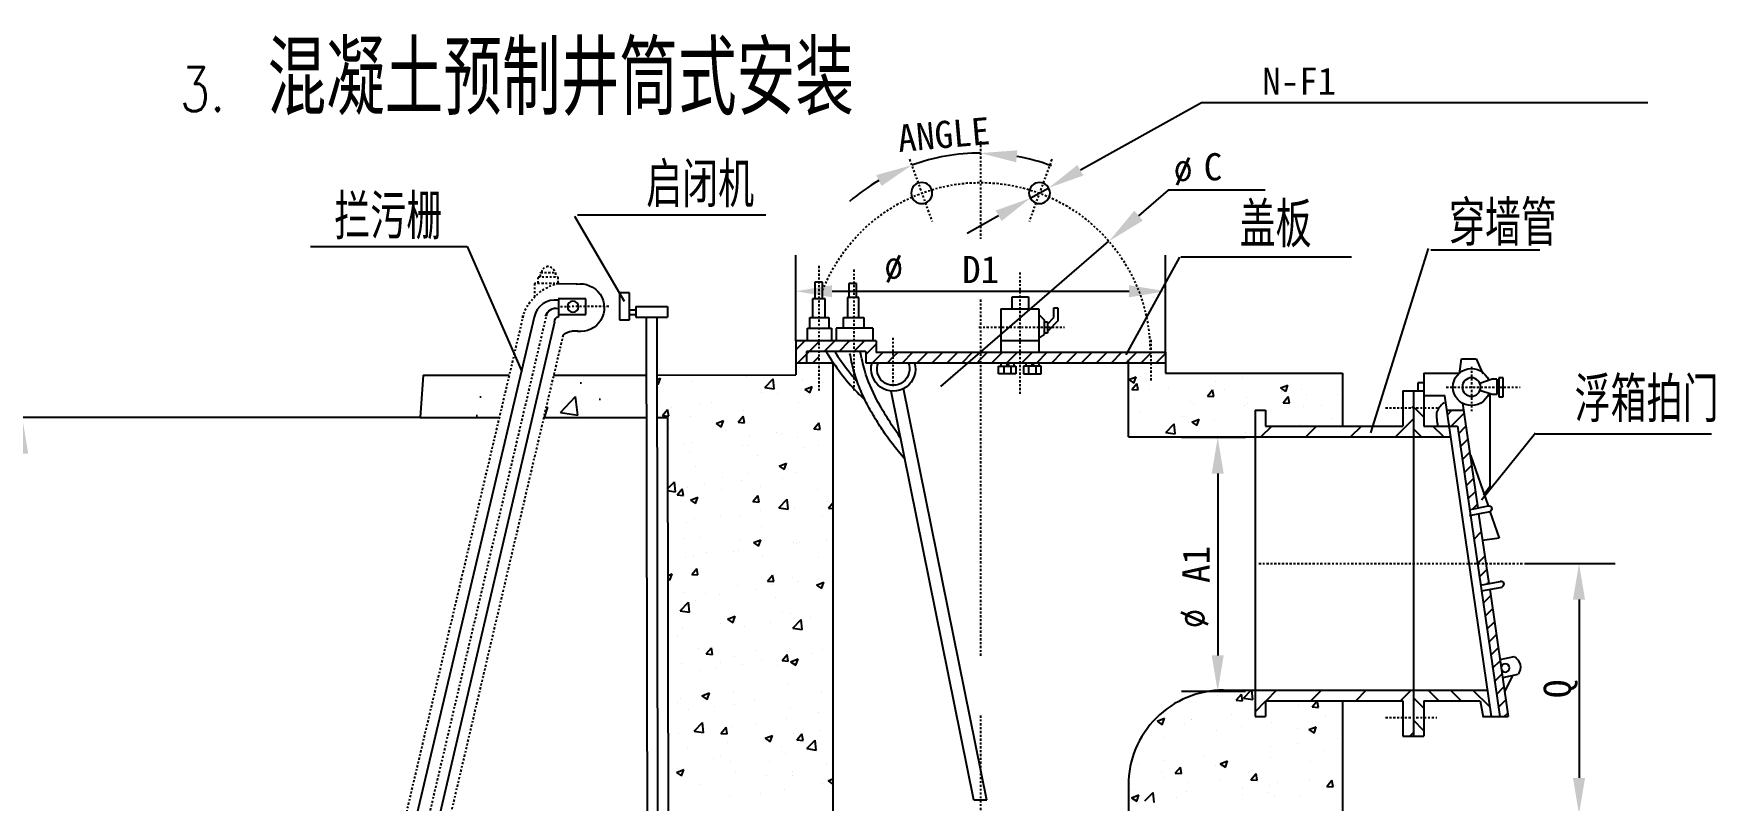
# Model space of a CAD drawing. Extents: x 1620 to 2878, y -792 to 791.
# Drawn here: x 1672.7 to 1765.6, y -56.2 to -13.8 of the extents above; entities that cross this region are included whole.
import ezdxf
from ezdxf.enums import TextEntityAlignment as Align

# ---------------------------------------------------------------- set-up
doc = ezdxf.new("R2010")
doc.units = 0
doc.header["$MEASUREMENT"] = 0
doc.linetypes.add('CENTER', pattern=[2, 1.25, -0.25, 0.25, -0.25])
doc.linetypes.add('CENTERX2', pattern=[4, 2.5, -0.5, 0.5, -0.5])
doc.layers.get('0').update_dxf_attribs({"linetype": 'CONTINUOUS'})
doc.layers.get('DEFPOINTS').update_dxf_attribs({"linetype": 'CONTINUOUS'})
for name, color, linetype in [('1', 7, 'CONTINUOUS'), ('4', 4, 'CENTERX2'), ('6', 3, 'CONTINUOUS'), ('8', 20, 'CONTINUOUS')]:
    doc.layers.add(name, color=color, linetype=linetype)
doc.styles.add('HZTXT', font='txt.shx', dxfattribs={"bigfont": 'hztxt.shx'})
doc.styles.get("Standard").update_dxf_attribs({"font": 'SimSun.ttf', "width": 0.6})
doc.dimstyles.new('HZTXT', dxfattribs={"dimtxt": 2, "dimasz": 2, "dimexe": 2, "dimexo": 0, "dimgap": 0.8, "dimtad": 3, "dimdec": 1, "dimdsep": 46, "dimtxsty": 'HZTXT', "dimcen": 0, "dimclrd": 1, "dimclre": 1, "dimclrt": 3, "dimadec": 0, "dimazin": 0, "dimtp": 0.9, "dimtm": 0.1, "dimtfac": 0.5, "dimtdec": 4, "dimtmove": 0, "dimatfit": 3, "dimfxl": 0, "dimtolj": 1, "dimtzin": 0, "dimarcsym": 0})

# ---------------------------------------------------------------- blocks, each defined once
blk = doc.blocks.new('*X211')
at = {"color": 0}
for p, q in [((-286.25, 213.43), (-285.92, 213.56)), ((-286.12, 212.95), (-285.92, 213.56)), ((-277.81, 213.66), (-277.81, 213.66)), ((-272.72, 214.6), (-272.72, 214.6)), ((-286.25, 213.04), (-286.12, 212.95)), ((-282.97, 213.21), (-282.97, 213.21)), ((-276.32, 212.18), (-276.32, 212.18)), ((-276.02, 212.67), (-275.25, 213.48)), ((-276.02, 212.67), (-275.14, 212.53)), ((-275.14, 212.53), (-275.25, 213.48)), ((-274.81, 212.07), (-274.81, 212.07)), ((-272.47, 213.44), (-272.47, 213.44)), ((-272.31, 212.4), (-272.31, 212.4)), ((-272.25, 212.49), (-271.55, 212.75)), ((-272.25, 212.49), (-271.75, 212.15)), ((-271.75, 212.15), (-271.55, 212.75)), ((-270.49, 213.18), (-270.49, 213.18)), ((-285.73, 210.01), (-285.25, 210.59)), ((-285.13, 209.96), (-285.25, 210.59)), ((-284.91, 210.74), (-284.91, 210.74)), ((-282.16, 211.17), (-282.16, 211.17)), ((-281.12, 211.24), (-281.12, 211.24)), ((-278.04, 210.52), (-278.04, 210.52)), ((-272.84, 211.27), (-272.84, 211.27)), ((-285.73, 210.01), (-285.13, 209.96)), ((-285.09, 208.78), (-285.09, 208.78)), ((-283.09, 209.88), (-283.09, 209.88)), ((-280.65, 209.26), (-279.95, 209.53)), ((-280.65, 209.26), (-280.15, 208.92)), ((-280.15, 208.92), (-279.95, 209.53)), ((-278.56, 209.38), (-278.07, 209.96)), ((-278.56, 209.38), (-277.96, 209.33)), ((-277.96, 209.33), (-278.07, 209.96)), ((-271.38, 208.76), (-270.9, 209.33)), ((-271.38, 208.76), (-270.79, 208.7)), ((-271.15, 208.95), (-271.15, 208.95)), ((-270.79, 208.7), (-270.9, 209.33)), ((-283.76, 207.29), (-283.76, 207.29)), ((-282.98, 207.44), (-282.98, 207.44)), ((-279.75, 208.55), (-279.75, 208.55)), ((-278.16, 207.19), (-278.16, 207.19)), ((-277.64, 207.21), (-277.64, 207.21)), ((-277.44, 208.12), (-277.44, 208.12)), ((-274.94, 208.45), (-274.94, 208.45)), ((-274.41, 208.33), (-274.41, 208.33)), ((-272.96, 207.94), (-272.96, 207.94)), ((-270.91, 207.21), (-270.91, 207.21)), ((-283.21, 206.55), (-283.21, 206.55)), ((-276.74, 206.21), (-276.74, 206.21)), ((-272.31, 206.99), (-272.31, 206.99)), ((-282.57, 205.21), (-282.57, 205.21)), ((-280.07, 204.18), (-280.07, 204.18)), ((-277.57, 204.51), (-277.57, 204.51)), ((-274.68, 205.23), (-273.98, 205.5)), ((-274.68, 205.23), (-274.18, 204.9)), ((-274.34, 204.01), (-274.34, 204.01)), ((-274.18, 204.9), (-273.98, 205.5)), ((-273.78, 205.01), (-273.78, 205.01)), ((-273.09, 204.62), (-273.09, 204.62)), ((-285.25, 203.06), (-284.59, 203.74)), ((-285.25, 202.91), (-284.48, 202.79)), ((-284.48, 202.79), (-284.59, 203.74)), ((-284.34, 202.49), (-283.86, 203.06)), ((-284.34, 202.49), (-283.74, 202.44)), ((-283.74, 202.44), (-283.86, 203.06)), ((-283.33, 203.23), (-283.33, 203.23)), ((-281.74, 203.47), (-281.74, 203.47)), ((-280.17, 203.01), (-280.17, 203.01)), ((-278.28, 203.87), (-278.28, 203.87)), ((-277.17, 201.86), (-276.69, 202.44)), ((-276.57, 201.81), (-276.69, 202.44)), ((-276.4, 203.25), (-276.4, 203.25)), ((-271.07, 203.02), (-271.07, 203.02)), ((-283.08, 202.01), (-282.38, 202.28)), ((-283.08, 202.01), (-282.58, 201.67)), ((-282.58, 201.67), (-282.38, 202.28)), ((-277.17, 201.86), (-276.57, 201.81)), ((-276.41, 201.06), (-276.41, 201.06)), ((-274.7, 201.27), (-273.92, 202.09)), ((-274.7, 201.27), (-273.81, 201.14)), ((-273.81, 201.14), (-273.92, 202.09)), ((-273.21, 201.29), (-273.21, 201.29)), ((-270.1, 201.89), (-270.1, 201.89)), ((-270, 201.23), (-269.58, 201.73)), ((-270, 201.23), (-269.58, 201.2)), ((-283.45, 199.9), (-283.45, 199.9)), ((-282.7, 200.24), (-282.7, 200.24)), ((-280.2, 200.56), (-280.2, 200.56)), ((-278.4, 200.54), (-278.4, 200.54)), ((-276.35, 199.51), (-276.35, 199.51)), ((-270.52, 200.51), (-270.52, 200.51)), ((-283.69, 198.36), (-283.69, 198.36)), ((-282.19, 198.51), (-282.19, 198.51)), ((-278.35, 198.14), (-278.35, 198.14)), ((-277.11, 197.98), (-276.41, 198.25)), ((-277.11, 197.98), (-276.62, 197.65)), ((-276.62, 197.65), (-276.41, 198.25)), ((-273.33, 197.96), (-273.33, 197.96)), ((-273.01, 197.91), (-273.01, 197.91)), ((-272.73, 197.95), (-272.73, 197.95)), ((-270.22, 198.28), (-270.22, 198.28)), ((-283.57, 196.57), (-283.57, 196.57)), ((-282.83, 196.62), (-282.83, 196.62)), ((-281.58, 197.02), (-281.58, 197.02)), ((-279.04, 197.12), (-279.04, 197.12)), ((-278.52, 197.21), (-278.52, 197.21)), ((-276.24, 196.79), (-276.24, 196.79)), ((-270.9, 196.57), (-270.9, 196.57)), ((-285.23, 194.86), (-284.82, 195.03)), ((-285.23, 194.57), (-285.02, 194.42)), ((-285.02, 194.42), (-284.82, 195.03)), ((-282.95, 194.97), (-282.47, 195.54)), ((-282.95, 194.97), (-282.36, 194.92)), ((-282.36, 194.92), (-282.47, 195.54)), ((-275.78, 194.34), (-275.3, 194.91)), ((-275.18, 194.29), (-275.3, 194.91)), ((-273.45, 194.63), (-273.45, 194.63)), ((-270.94, 194.55), (-270.94, 194.55)), ((-283.69, 193.24), (-283.69, 193.24)), ((-281.67, 193.18), (-281.67, 193.18)), ((-280.34, 193.05), (-280.34, 193.05)), ((-278.64, 193.88), (-278.64, 193.88)), ((-276.77, 193.55), (-276.77, 193.55)), ((-275.78, 194.34), (-275.18, 194.29)), ((-275.36, 194.01), (-275.36, 194.01)), ((-275, 192.83), (-275, 192.83)), ((-272.85, 194.34), (-272.85, 194.34)), ((-271.14, 193.96), (-270.44, 194.22)), ((-271.14, 193.96), (-270.65, 193.62)), ((-270.65, 193.62), (-270.44, 194.23)), ((-284.05, 191.53), (-283.27, 192.34)), ((-284.05, 191.53), (-283.16, 191.39)), ((-283.16, 191.39), (-283.27, 192.34)), ((-282.6, 192.54), (-282.6, 192.54)), ((-274.37, 191.35), (-274.37, 191.35)), ((-273.57, 191.3), (-273.57, 191.3)), ((-269.66, 192.6), (-269.66, 192.6)), ((-283.82, 189.91), (-283.82, 189.91)), ((-280.2, 190.35), (-280.2, 190.35)), ((-279.55, 190.73), (-278.85, 191)), ((-279.55, 190.73), (-279.05, 190.4)), ((-279.05, 190.4), (-278.85, 191)), ((-278.77, 190.55), (-278.77, 190.55)), ((-277.99, 190.06), (-277.99, 190.06)), ((-275.48, 190.39), (-275.48, 190.39)), ((-273.37, 189.88), (-272.59, 190.69)), ((-273.37, 189.88), (-272.48, 189.74)), ((-272.48, 189.74), (-272.59, 190.69)), ((-271.7, 190.89), (-271.7, 190.89)), ((-284.3, 189.23), (-284.3, 189.23)), ((-281.57, 187.45), (-281.08, 188.02)), ((-280.97, 187.39), (-281.08, 188.02)), ((-283.94, 186.58), (-283.94, 186.58)), ((-282.29, 187.94), (-282.29, 187.94)), ((-281.57, 187.45), (-280.97, 187.39)), ((-280.18, 186.6), (-280.18, 186.6)), ((-278.89, 187.22), (-278.89, 187.22)), ((-278.11, 186.45), (-278.11, 186.45)), ((-276.95, 187.72), (-276.95, 187.72)), ((-276.38, 186.85), (-276.38, 186.85)), ((-274.39, 186.82), (-273.91, 187.39)), ((-274.39, 186.82), (-273.8, 186.77)), ((-274.33, 186.95), (-274.33, 186.95)), ((-273.8, 186.77), (-273.91, 187.39)), ((-273.69, 187.97), (-273.69, 187.97)), ((-273.58, 186.7), (-272.88, 186.97)), ((-273.58, 186.7), (-273.08, 186.37)), ((-273.08, 186.37), (-272.88, 186.97)), ((-271.61, 187.49), (-271.61, 187.49)), ((-270.55, 187.85), (-270.55, 187.85)), ((-282.22, 185.85), (-282.22, 185.85)), ((-280.62, 186.12), (-280.62, 186.12)), ((-274.84, 186.37), (-274.84, 186.37)), ((-284.06, 183.25), (-284.06, 183.25)), ((-281.98, 183.48), (-281.28, 183.75)), ((-281.98, 183.48), (-281.48, 183.14)), ((-281.48, 183.14), (-281.28, 183.75)), ((-279.01, 183.89), (-279.01, 183.89)), ((-273.81, 184.64), (-273.81, 184.64)), ((-270.64, 183.83), (-270.64, 183.83)), ((-233.11, 183.52), (-233.11, 183.52)), ((-231.36, 183.05), (-230.88, 183.63)), ((-230.76, 183), (-230.88, 183.63)), ((-230.68, 183.26), (-229.96, 184.01)), ((-230.68, 183.26), (-229.79, 183.12)), ((-230.03, 184.01), (-229.97, 183.97)), ((-229.97, 183.97), (-229.95, 184.01)), ((-229.79, 183.12), (-229.9, 184.01)), ((-284.28, 182.86), (-284.28, 182.86)), ((-283.25, 182.17), (-283.25, 182.17)), ((-280.75, 182.5), (-280.75, 182.5)), ((-278.94, 182.63), (-278.94, 182.63)), ((-276.96, 183), (-276.96, 183)), ((-273.6, 182.41), (-273.6, 182.41)), ((-270.96, 181.88), (-270.96, 181.88)), ((-231.79, 181.75), (-231.79, 181.75)), ((-231.36, 183.05), (-230.76, 183)), ((-229.76, 182.2), (-229.76, 182.2)), ((-225.48, 182.58), (-225.48, 182.58)), ((-224.19, 182.43), (-223.7, 183)), ((-224.19, 182.43), (-223.59, 182.37)), ((-223.59, 182.37), (-223.7, 183)), ((-222.98, 182.91), (-222.98, 182.91)), ((-222.91, 181.64), (-222.91, 181.64)), ((-282.72, 180.14), (-281.94, 180.95)), ((-282.72, 180.14), (-281.83, 180)), ((-281.83, 180), (-281.94, 180.95)), ((-280.18, 179.92), (-279.7, 180.5)), ((-279.58, 179.87), (-279.7, 180.5)), ((-279.13, 180.56), (-279.13, 180.56)), ((-276.8, 180.88), (-276.8, 180.88)), ((-273.94, 181.31), (-273.94, 181.31)), ((-270.77, 180.22), (-270.77, 180.22)), ((-238.87, 181.08), (-238.17, 181.35)), ((-238.87, 181.08), (-238.37, 180.74)), ((-238.37, 180.74), (-238.17, 181.35)), ((-238.09, 180.92), (-238.09, 180.92)), ((-236.23, 180.83), (-236.23, 180.83)), ((-235.59, 181.19), (-235.59, 181.19)), ((-235.58, 181.25), (-235.58, 181.25)), ((-233.24, 180.19), (-233.24, 180.19)), ((-230.9, 180.6), (-230.9, 180.6)), ((-228.04, 180.94), (-228.04, 180.94)), ((-225.56, 180.38), (-225.56, 180.38)), ((-224.49, 180.28), (-223.79, 180.54)), ((-224.49, 180.28), (-224, 179.94)), ((-224, 179.94), (-223.79, 180.54)), ((-284.18, 179.92), (-284.18, 179.92)), ((-283.38, 178.56), (-283.38, 178.56)), ((-282.63, 179.88), (-282.63, 179.88)), ((-280.18, 179.92), (-279.58, 179.87)), ((-279.59, 179.06), (-279.59, 179.06)), ((-276.01, 179.45), (-275.31, 179.72)), ((-276.01, 179.45), (-275.51, 179.12)), ((-275.51, 179.12), (-275.31, 179.72)), ((-274.4, 178.69), (-274.4, 178.69)), ((-273.27, 179.89), (-273.27, 179.89)), ((-273.01, 179.3), (-272.52, 179.87)), ((-273.01, 179.3), (-272.41, 179.24)), ((-272.41, 179.24), (-272.52, 179.87)), ((-272.05, 178.48), (-271.27, 179.29)), ((-272.05, 178.48), (-271.16, 178.34)), ((-271.16, 178.34), (-271.27, 179.29)), ((-238.29, 179.55), (-238.29, 179.55)), ((-228.11, 178.64), (-228.11, 178.64)), ((-225.61, 178.97), (-225.61, 178.97)), ((-221.82, 179.47), (-221.82, 179.47)), ((-280.89, 177.52), (-280.89, 177.52)), ((-280.23, 177.69), (-280.23, 177.69)), ((-279.25, 177.23), (-279.25, 177.23)), ((-275.55, 177.3), (-275.55, 177.3)), ((-274.06, 177.98), (-274.06, 177.98)), ((-270.21, 177.07), (-270.21, 177.07)), ((-240.72, 176.98), (-240.72, 176.98)), ((-238.21, 177.31), (-238.21, 177.31)), ((-234.43, 177.81), (-234.43, 177.81)), ((-233.36, 176.86), (-233.36, 176.86)), ((-232.9, 177.05), (-232.2, 177.32)), ((-232.9, 177.05), (-232.4, 176.72)), ((-232.4, 176.72), (-232.2, 177.32)), ((-228.16, 177.61), (-228.16, 177.61)), ((-224.34, 177.23), (-224.34, 177.23)), ((-223.03, 178.31), (-223.03, 178.31)), ((-284.41, 176.23), (-283.71, 176.5)), ((-284.41, 176.23), (-283.92, 175.89)), ((-284.3, 176.59), (-284.3, 176.59)), ((-284.12, 176.41), (-284.12, 176.41)), ((-283.92, 175.89), (-283.71, 176.5)), ((-278.78, 176.18), (-278.78, 176.18)), ((-275.9, 175.95), (-275.9, 175.95)), ((-273.44, 175.95), (-273.44, 175.95)), ((-273.4, 176.28), (-273.4, 176.28)), ((-270.04, 175.43), (-269.58, 175.6)), ((-270.04, 175.43), (-269.58, 175.12)), ((-269.61, 176.77), (-269.61, 176.77)), ((-238.41, 176.22), (-238.41, 176.22)), ((-238.18, 175.72), (-238.18, 175.72)), ((-237.14, 176.16), (-236.66, 176.73)), ((-237.14, 176.16), (-236.55, 176.11)), ((-236.55, 176.11), (-236.66, 176.73)), ((-232.84, 175.49), (-232.84, 175.49)), ((-230.17, 176.23), (-230.17, 176.23)), ((-229.97, 175.53), (-229.49, 176.11)), ((-229.97, 175.53), (-229.37, 175.48)), ((-229.37, 175.48), (-229.49, 176.11)), ((-227.5, 175.27), (-227.5, 175.27)), ((-224.45, 175.52), (-224.45, 175.52)), ((-222.8, 174.9), (-222.32, 175.48)), ((-222.2, 174.85), (-222.32, 175.48)), ((-282.22, 175.11), (-282.22, 175.11)), ((-279.37, 173.91), (-279.37, 173.91)), ((-276.41, 174.19), (-276.41, 174.19)), ((-274.18, 174.65), (-274.18, 174.65)), ((-270.58, 175.19), (-270.58, 175.19)), ((-241.41, 174.6), (-241.41, 174.6)), ((-241.3, 173.83), (-240.6, 174.09)), ((-241.3, 173.83), (-240.8, 173.49)), ((-240.8, 173.49), (-240.6, 174.09)), ((-240.03, 173.52), (-239.25, 174.33)), ((-239.14, 173.38), (-239.25, 174.33)), ((-237.06, 173.86), (-237.06, 173.86)), ((-236.07, 174.38), (-236.07, 174.38)), ((-236, 175.23), (-236, 175.23)), ((-230.74, 174.7), (-230.74, 174.7)), ((-230.73, 174.15), (-230.73, 174.15)), ((-228.28, 174.28), (-228.28, 174.28)), ((-228.24, 175.03), (-228.24, 175.03)), ((-227.78, 174.03), (-227.78, 174.03)), ((-225.4, 173.93), (-225.4, 173.93)), ((-223.15, 174.98), (-223.15, 174.98)), ((-222.8, 174.9), (-222.2, 174.85)), ((-222.17, 175.04), (-222.17, 175.04)), ((-221.94, 175.03), (-221.94, 175.03))]:
    blk.add_line(p, q, dxfattribs=at)
blk = doc.blocks.new('*D413')
at = {"color": 1, "linetype": 'ByBlock', "lineweight": -2}
for p, q in [((1694.068, -35.021), (1670.075, -35.021)), ((1672.075, -98.238), (1672.075, -37.021)), ((1674.602, -100.238), (1670.075, -100.238))]:
    blk.add_line(p, q, dxfattribs=at)
at = {"color": 1, "linetype": 'ByBlock'}
for points in [[(1671.742, -37.021), (1672.409, -37.021), (1672.075, -35.021)], [(1671.742, -98.238), (1672.409, -98.238), (1672.075, -100.238)]]:
    blk.add_solid(points, dxfattribs=at)
at = {"layer": 'DEFPOINTS', "color": 0, "linetype": 'ByBlock'}
for p in [(1672.075, -35.021), (1694.068, -35.021), (1674.602, -100.238)]:
    blk.add_point(p, dxfattribs=at)
blk = doc.blocks.new('*D416')
at = {"color": 1, "linetype": 'ByBlock', "lineweight": -2}
for p, q in [((1737.231, -17.653), (1730.54, -21.377)), ((1761.889, -17.653), (1737.231, -17.653)), ((1727.773, -22.917), (1728.792, -22.349)), ((1726.025, -23.889), (1724.278, -24.862))]:
    blk.add_line(p, q, dxfattribs=at)
at = {"color": 1, "linetype": 'ByBlock'}
for points in [[(1730.378, -21.086), (1730.702, -21.668), (1728.792, -22.349)], [(1725.863, -23.598), (1726.188, -24.181), (1727.773, -22.917)]]:
    blk.add_solid(points, dxfattribs=at)
at = {"layer": 'DEFPOINTS', "color": 0, "linetype": 'ByBlock'}
for p in [(1727.773, -22.917), (1728.792, -22.349)]:
    blk.add_point(p, dxfattribs=at)
at = {"color": 3, "linetype": 'ByBlock', "insert": (1760.708, -15.953), "char_height": 1.8, "attachment_point": 5, "style": 'HZTXT'}
blk.add_mtext('\\A1;   ', dxfattribs=at)
blk = doc.blocks.new('*D417')
at = {"color": 1, "linetype": 'ByBlock', "lineweight": -2}
for start, end in [(90, 109.93938), (69.45843, 79.72921), (120.21016, 130.48095)]:
    blk.add_arc((1725.03, -31.6), 11.172, start, end, dxfattribs=at)
at = {"color": 1, "linetype": 'ByBlock'}
for points in [[(1726.992, -20.939), (1727.052, -20.275), (1725.03, -20.428)], [(1719.267, -21.643), (1719.55, -22.247), (1721.22, -21.097)]]:
    blk.add_solid(points, dxfattribs=at)
at = {"layer": 'DEFPOINTS', "color": 0, "linetype": 'ByBlock'}
for p in [(1725.03, -18.587), (1721.1, -20.768), (1722.461, -20.727), (1722.347, -24.205), (1725.03, -48.27)]:
    blk.add_point(p, dxfattribs=at)
at = {"color": 3, "linetype": 'ByBlock', "insert": (1722.962, -18.895), "char_height": 1.8, "attachment_point": 5, "rotation": 9.24522, "style": 'HZTXT'}
blk.add_mtext('\\A1;   ', dxfattribs=at)
blk = doc.blocks.new('*X204')
at = {"color": 0}
for p, q in [((134.56, 202.44), (136.24, 204.12)), ((121.83, 202.44), (122.83, 203.44)), ((126.07, 202.44), (127.07, 203.44)), ((130.31, 202.44), (131.31, 203.44)), ((122.28, 177.44), (123.28, 178.44)), ((126.53, 177.44), (127.53, 178.44)), ((130.77, 177.44), (131.77, 178.44)), ((135.01, 177.44), (136.01, 178.44)), ((121.24, 176.39), (122.24, 177.39)), ((135.91, 174.09), (136.24, 174.42))]:
    blk.add_line(p, q, dxfattribs=at)
blk = doc.blocks.new('*D422')
at = {"layer": '8', "color": 1, "lineweight": -2}
for p, q in [((1739.657, -36.128), (1736.129, -36.128)), ((1738.129, -38.128), (1738.129, -48.159)), ((1739.657, -50.159), (1736.129, -50.159))]:
    blk.add_line(p, q, dxfattribs=at)
at = {"layer": '8', "color": 1}
for points in [[(1737.796, -38.128), (1738.462, -38.128), (1738.129, -36.128)], [(1737.796, -48.159), (1738.462, -48.159), (1738.129, -50.159)]]:
    blk.add_solid(points, dxfattribs=at)
at = {"layer": 'DEFPOINTS', "color": 0}
for p in [(1739.657, -36.128), (1738.129, -50.159), (1739.657, -50.159)]:
    blk.add_point(p, dxfattribs=at)
blk = doc.blocks.new('*X210')
at = {"color": 0}
for p, q in [((-211.38, 210.05), (-210.93, 210.51)), ((-211.01, 209.01), (-209.79, 210.23)), ((-210.32, 208.29), (-209.61, 209)), ((-210.14, 207.06), (-209.43, 207.76)), ((-209.96, 205.82), (-209.25, 206.53)), ((-209.78, 204.59), (-209.07, 205.29)), ((-209.6, 203.35), (-208.89, 204.06)), ((-209.42, 202.12), (-208.71, 202.83)), ((-208.97, 201.15), (-208.53, 201.59)), ((-207.98, 192.25), (-207.27, 192.95)), ((-207.8, 191.01), (-207.09, 191.72)), ((-207.62, 189.78), (-206.91, 190.48)), ((-207.44, 188.54), (-206.73, 189.25)), ((-207.26, 187.31), (-206.55, 188.02)), ((-207.08, 186.08), (-206.37, 186.78)), ((-206.9, 184.84), (-206.19, 185.55)), ((-206.72, 183.61), (-206.01, 184.31)), ((-206.54, 182.37), (-205.83, 183.08)), ((-205.99, 181.51), (-205.65, 181.84))]:
    blk.add_line(p, q, dxfattribs=at)
blk = doc.blocks.new('*D423')
at = {"color": 1, "linetype": 'ByBlock', "lineweight": -2}
for p, q in [((1755.139, -43.084), (1760.091, -43.084)), ((1758.091, -45.084), (1758.091, -54.931)), ((1751.7, -56.931), (1760.091, -56.931))]:
    blk.add_line(p, q, dxfattribs=at)
at = {"color": 1, "linetype": 'ByBlock'}
for points in [[(1757.758, -45.084), (1758.424, -45.084), (1758.091, -43.084)], [(1757.758, -54.931), (1758.424, -54.931), (1758.091, -56.931)]]:
    blk.add_solid(points, dxfattribs=at)
at = {"layer": 'DEFPOINTS', "color": 0, "linetype": 'ByBlock'}
for p in [(1755.139, -43.084), (1751.7, -56.931), (1758.091, -56.931)]:
    blk.add_point(p, dxfattribs=at)
blk = doc.blocks.new('*X207')
at = {"color": 0}
for p, q in [((138.64, 177.44), (137.64, 178.44)), ((140.76, 177.44), (139.76, 178.44)), ((143.47, 176.85), (141.88, 178.44)), ((137.24, 176.72), (136.24, 177.72)), ((137.24, 174.6), (136.24, 175.6))]:
    blk.add_line(p, q, dxfattribs=at)
blk = doc.blocks.new('*X209')
at = {"color": 0}
for p, q in [((-273.08, 216.23), (-272.24, 217.08)), ((-272.89, 215.01), (-270.92, 216.99)), ((-270.92, 216.99), (-270.82, 217.08)), ((-270.41, 216.08), (-269.41, 217.08)), ((-268.99, 216.08), (-267.99, 217.08)), ((-267.58, 216.08), (-266.58, 217.08)), ((-266.47, 215.78), (-265.47, 216.78)), ((-271.48, 215.01), (-270.92, 215.57)), ((-265.82, 215.01), (-264.82, 216.01)), ((-264.41, 215.01), (-263.86, 215.56)), ((-263.86, 215.56), (-263.41, 216.01)), ((-262.99, 215.01), (-261.99, 216.01)), ((-261.58, 215.01), (-260.58, 216.01)), ((-260.17, 215.01), (-259.17, 216.01)), ((-258.75, 215.01), (-257.75, 216.01)), ((-257.34, 215.01), (-256.34, 216.01)), ((-255.92, 215.01), (-255.58, 215.35)), ((-255.58, 215.35), (-254.92, 216.01)), ((-254.51, 215.01), (-253.51, 216.01)), ((-253.1, 215.01), (-252.1, 216.01)), ((-251.68, 215.01), (-250.68, 216.01)), ((-250.27, 215.01), (-249.27, 216.01)), ((-248.85, 215.01), (-247.85, 216.01)), ((-247.44, 215.01), (-246.44, 216.01)), ((-246.02, 215.01), (-245.02, 216.01)), ((-244.61, 215.01), (-243.61, 216.01)), ((-243.2, 215.01), (-242.2, 216.01)), ((-241.78, 215.01), (-240.78, 216.01)), ((-240.37, 215.01), (-239.45, 215.92)), ((-239.45, 215.92), (-239.37, 216.01)), ((-238.95, 215.01), (-238.08, 215.88))]:
    blk.add_line(p, q, dxfattribs=at)
blk = doc.blocks.new('*D424')
at = {"layer": '8', "color": 1, "lineweight": -2}
for p, q in [((1714.824, -30.794), (1714.824, -26.056)), ((1735.236, -31.496), (1735.236, -26.056)), ((1716.824, -28.056), (1733.236, -28.056))]:
    blk.add_line(p, q, dxfattribs=at)
at = {"layer": '8', "color": 1}
for points in [[(1716.824, -27.722), (1716.824, -28.389), (1714.824, -28.056)], [(1733.236, -27.722), (1733.236, -28.389), (1735.236, -28.056)]]:
    blk.add_solid(points, dxfattribs=at)
at = {"layer": 'DEFPOINTS', "color": 0}
for p in [(1735.236, -28.056), (1714.824, -30.794), (1735.236, -31.496)]:
    blk.add_point(p, dxfattribs=at)
blk = doc.blocks.new('*X206')
at = {"color": 0}
for p, q in [((137.24, 204.3), (136.38, 205.15)), ((136.97, 202.44), (136.24, 203.17)), ((139.09, 202.44), (138.09, 203.44))]:
    blk.add_line(p, q, dxfattribs=at)
blk = doc.blocks.new('*X208')
at = {"color": 0}
for p, q in [((108.71, 213.42), (109.41, 213.69)), ((109.2, 213.08), (109.41, 213.69)), ((109.82, 213.69), (109.82, 213.69)), ((119.48, 213.61), (119.48, 213.61)), ((108.71, 213.42), (109.2, 213.08)), ((109, 212.48), (109.48, 213.05)), ((109, 212.48), (109.6, 212.43)), ((109.6, 212.43), (109.48, 213.05)), ((110.66, 212.45), (110.66, 212.45)), ((112.47, 212.7), (112.47, 212.7)), ((116.17, 211.85), (116.65, 212.43)), ((116.77, 211.8), (116.65, 212.43)), ((116.97, 213.28), (116.97, 213.28)), ((117.81, 212.48), (117.81, 212.48)), ((123.08, 212.62), (123.78, 212.88)), ((123.08, 212.62), (123.57, 212.28)), ((123.15, 212.25), (123.15, 212.25)), ((123.58, 212.28), (123.78, 212.88)), ((125.07, 212.46), (125.07, 212.46)), ((125.51, 211.97), (125.51, 211.97)), ((128.49, 212.02), (128.49, 212.02)), ((109.24, 211.58), (109.24, 211.58)), ((109.7, 210.36), (109.7, 210.36)), ((114.58, 211.36), (114.58, 211.36)), ((114.83, 211.07), (114.83, 211.07)), ((116.17, 211.85), (116.77, 211.8)), ((119.68, 210.97), (119.68, 210.97)), ((119.88, 211.71), (119.88, 211.71)), ((119.92, 211.13), (119.92, 211.13)), ((123.34, 211.22), (123.83, 211.8)), ((123.34, 211.22), (123.94, 211.17)), ((123.94, 211.17), (123.83, 211.8)), ((125.26, 210.91), (125.26, 210.91)), ((126.95, 210.99), (126.95, 210.99)), ((112.23, 208.41), (113, 209.22)), ((113.12, 208.27), (113, 209.22)), ((113.85, 209.96), (113.85, 209.96)), ((114.34, 209.33), (114.34, 209.33)), ((114.68, 209.39), (115.38, 209.66)), ((114.68, 209.39), (115.17, 209.06)), ((115.17, 209.06), (115.38, 209.66)), ((116.85, 209.66), (116.85, 209.66)), ((120.63, 210.16), (120.63, 210.16)), ((124.95, 209.13), (124.95, 209.13)), ((127.91, 209.77), (127.91, 209.77)), ((112.23, 208.41), (113.11, 208.27)), ((119.76, 208.38), (119.76, 208.38))]:
    blk.add_line(p, q, dxfattribs=at)
blk = doc.blocks.new('*X205')
at = {"color": 0}
for p, q in [((142.3, 190.39), (142.36, 190.44)), ((142.48, 189.15), (143.19, 189.86)), ((143.24, 188.5), (143.37, 188.62))]:
    blk.add_line(p, q, dxfattribs=at)

msp = doc.modelspace()

# ---------------------------------------------------------------- hatches: boundary and pattern name
at = {"layer": '6', "linetype": 'Continuous'}
h = msp.add_hatch(dxfattribs=at)
h.set_pattern_fill('AR-CONC', color=256, scale=1.2, style=0)
h.set_pattern_definition([(50, (1625.206, -351.361), (7.74641, -0.67772), [0.81, -8.91]), (355, (1625.206, -351.361), (-1.49851, 8.12368), [0.648, -7.128]), (100.4514, (1625.8515, -351.417), (6.2479, 7.44595), [0.6884, -7.57233]), (46.1842, (1625.206, -349.201), (11.5262, -1.7876), [1.215, -13.365]), (96.6356, (1626.166, -349.35), (10.09436, 10.52047), [1.0326, -11.3585]), (351.184, (1625.206, -349.201), (10.09435, 10.5205), [0.972, -10.692]), (21, (1626.286, -349.741), (6.4466, -4.34828), [0.81, -8.91]), (326, (1626.286, -349.741), (2.6278, 7.83162), [0.648, -7.128]), (71.4514, (1626.823, -350.103), (9.0744, 3.48333), [0.6884, -7.57233]), (37.5, (1625.206, -351.3608), (0.131326, 3.595254), [0, -7.0416, 0, -7.236, 0, -7.155]), (7.5, (1625.206, -351.361), (2.84115, 4.259646), [0, -4.1256, 0, -6.8796, 0, -2.727]), (327.5, (1622.7976, -351.3608), (5.765282, -0.243593), [0, -2.7, 0, -8.424, 0, -11.178]), (317.5, (1621.7176, -351.361), (6.29841, 1.08113), [0, -3.51, 0, -5.5944, 0, -7.938])])
h.paths.add_polyline_path([(1701.43829, -32.6887), (1700.89066, -35.0215), (1706.5656, -35.0215), (1706.5619, -32.6887)])
h.paths.add_polyline_path([(1694.06807, -35.0215), (1698.43341, -35.0215), (1698.98256, -32.6887), (1694.22914, -32.6887)])
h = msp.add_hatch(dxfattribs=at)
h.set_pattern_fill('_U', color=256, scale=1.8, angle=45, style=0, pattern_type=0)
h.set_pattern_definition([(45, (1625.206, -346.0058), (-1.145513, 1.145513), [])])
h.paths.add_polyline_path([(1748.3577, -34.50194), (1748.9409, -34.50194), (1748.9409, -33.55018), (1748.3577, -33.55018)])
h = msp.add_hatch(dxfattribs=at)
h.set_pattern_fill('_U', color=256, scale=1.8, angle=135, style=0, pattern_type=0)
h.set_pattern_definition([(135, (1625.206, -346.0058), (-1.145513, -1.145513), [])])
h.paths.add_polyline_path([(1748.9409, -34.50194), (1749.5241, -34.50194), (1749.5241, -33.55018), (1748.9409, -33.55018)])
h = msp.add_hatch(dxfattribs=at)
h.set_pattern_fill('_U', color=256, scale=1.2, angle=45, style=0, pattern_type=0)
h.set_pattern_definition([(45, (1625.206, -346.0058), (-0.7636753, 0.7636753), [])])
h.paths.add_polyline_path([(1752.4742, -43.084), (1752.94569, -43.084), (1752.54585, -40.34222), (1752.08692, -40.42837)])

# ---------------------------------------------------------------- linework, layer by layer
at = {"color": 1, "linetype": 'ByBlock'}
for p, q in [((1735.38928, -22.47093), (1733.75471, -23.88295)), ((1740.75842, -22.47093), (1735.38928, -22.47093)), ((1722.83523, -33.31569), (1732.12014, -25.29496))]:
    msp.add_line(p, q, dxfattribs=at)
msp.add_solid([(1733.51937, -23.61052), (1733.99004, -24.15538), (1732.12014, -25.29496)], dxfattribs=at)
at = {"layer": '1'}
for p, q in [((1715.8767, -27.56285), (1715.8767, -28.47596)), ((1716.29764, -27.56285), (1715.8767, -27.56285)), ((1716.29764, -28.47596), (1716.29764, -27.56285)), ((1717.74332, -27.63309), (1717.74332, -28.40572)), ((1718.16426, -27.63309), (1717.74332, -27.63309)), ((1718.16426, -28.40572), (1718.16426, -27.63309)), ((1705.6377, -28.14764), (1705.04067, -28.14764)), ((1705.08331, -28.14764), (1705.08331, -29.63848)), ((1705.6377, -29.63848), (1705.6377, -28.14764)), ((1716.43795, -28.47596), (1715.73638, -28.47596)), ((1715.73638, -28.47596), (1715.73638, -29.50614)), ((1716.43795, -29.50614), (1716.43795, -28.47596)), ((1718.30458, -28.40572), (1717.67316, -28.40572)), ((1717.67316, -28.40572), (1717.67316, -29.50614)), ((1718.30458, -29.50614), (1718.30458, -28.40572)), ((1726.77724, -29.02268), (1726.77724, -28.36617)), ((1726.77724, -28.36617), (1727.67354, -28.36617)), ((1727.67354, -28.36617), (1727.67354, -29.02268)), ((1705.08331, -29.63848), (1705.6377, -29.63848)), ((1705.6377, -29.08474), (1705.97887, -29.08474)), ((1705.6377, -29.34032), (1705.97887, -29.34032)), ((1705.97361, -28.8979), (1707.72321, -28.8979)), ((1705.97361, -28.8979), (1705.97361, -29.4811)), ((1705.97361, -29.4811), (1707.72321, -29.4811)), ((1706.55681, -29.4811), (1706.6589, -93.8224)), ((1707.14001, -29.4811), (1707.2421, -98.488)), ((1707.72321, -28.8979), (1707.72321, -29.4811)), ((1715.59607, -30.09147), (1715.59607, -29.50614)), ((1715.59607, -29.50614), (1716.64842, -29.50614)), ((1716.64842, -29.50614), (1716.64842, -30.09147)), ((1717.46269, -30.09147), (1717.46269, -29.50614)), ((1717.46269, -29.50614), (1718.58521, -29.50614)), ((1718.58521, -29.50614), (1718.58521, -30.09147)), ((1726.14222, -29.02888), (1726.14222, -31.42)), ((1726.14222, -29.02888), (1728.24174, -29.02888)), ((1728.24174, -29.02888), (1728.24174, -31.42)), ((1728.24314, -29.34235), (1728.53874, -29.6376)), ((1728.53874, -29.6376), (1728.53874, -30.44284)), ((1728.72684, -29.87917), (1729.07619, -29.5034)), ((1729.29117, -29.69128), (1728.72684, -30.28179)), ((1729.07619, -29.5034), (1729.07619, -28.96657)), ((1729.07619, -28.96657), (1729.29117, -28.96657)), ((1729.29117, -28.96657), (1729.29117, -29.69128)), ((1715.45575, -30.79386), (1715.45575, -30.09147)), ((1715.45575, -30.09147), (1716.78874, -30.09147)), ((1716.78874, -30.09147), (1716.78874, -30.79386)), ((1719.07631, -30.09147), (1717.04175, -30.09147)), ((1717.04175, -30.09147), (1717.04175, -30.79386)), ((1719.07631, -30.09147), (1719.07631, -30.79386)), ((1728.53874, -30.44284), (1728.27001, -30.63073)), ((1728.72684, -30.36231), (1728.51186, -30.36231)), ((1728.53874, -29.74497), (1728.72684, -29.74497)), ((1728.72684, -29.74497), (1728.72684, -30.36231)), ((1714.8237, -30.79386), (1714.8237, -32.67453)), ((1719.26409, -30.79386), (1714.8237, -30.79386)), ((1718.68089, -31.37706), (1715.4069, -31.37706)), ((1715.4069, -31.37706), (1715.4069, -32.0032)), ((1718.68089, -31.37706), (1718.68089, -32.0032)), ((1719.26409, -30.79386), (1719.26409, -31.43487)), ((1719.26409, -31.42), (1735.2357, -31.42)), ((1726.14222, -30.77848), (1728.24174, -30.77848)), ((1735.2357, -31.42), (1735.2357, -32.5864)), ((1714.8237, -32.0032), (1716.8649, -32.0032)), ((1716.8649, -32.0118), (1716.8649, -83.68145)), ((1718.68089, -32.0032), (1735.2357, -32.0032)), ((1726.01728, -32.18741), (1726.97617, -32.18741)), ((1726.01728, -32.60661), (1726.01728, -32.18741)), ((1726.13802, -32.00076), (1726.13802, -32.18737)), ((1726.30984, -32.18737), (1726.30984, -32.60539)), ((1726.44431, -32.00822), (1726.51901, -32.19484)), ((1726.51154, -31.99329), (1726.59371, -32.18737)), ((1726.70577, -32.18737), (1726.70577, -32.60539)), ((1726.86264, -32.00076), (1726.86264, -32.18737)), ((1726.97617, -32.18741), (1726.97617, -32.60661)), ((1727.4078, -32.18741), (1727.4078, -32.60661)), ((1728.36668, -32.18741), (1727.4078, -32.18741)), ((1727.52133, -32.00076), (1727.52133, -32.18737)), ((1727.6782, -32.18737), (1727.6782, -32.60539)), ((1727.81884, -32.00822), (1727.89354, -32.19484)), ((1727.88607, -31.99329), (1727.96824, -32.18737)), ((1728.07413, -32.18737), (1728.07413, -32.60539)), ((1728.24594, -32.00076), (1728.24594, -32.18737)), ((1728.36668, -32.60661), (1728.36668, -32.18741)), ((1733.1945, -36.0856), (1733.1945, -31.84786)), ((1751.49419, -32.61046), (1751.59183, -31.78146)), ((1751.59183, -31.78146), (1752.40553, -31.78146)), ((1752.40553, -31.78146), (1752.77983, -32.61046)), ((1694.22914, -32.6887), (1698.98344, -32.6887)), ((1701.43887, -32.6887), (1706.55681, -32.6887)), ((1707.14001, -32.6887), (1714.8237, -32.67453)), ((1725.37772, -56.16183), (1720.77736, -33.42884)), ((1726.97617, -32.60661), (1726.01728, -32.60661)), ((1727.4078, -32.60661), (1728.36668, -32.60661)), ((1735.2357, -32.5864), (1745.02991, -32.5864)), ((1745.02991, -32.5864), (1745.02991, -35.5024)), ((1749.50208, -33.10827), (1749.19314, -33.10827)), ((1749.19314, -33.10827), (1749.19314, -33.57115)), ((1749.5241, -32.5864), (1749.5241, -35.5024)), ((1749.5241, -32.5864), (1751.4619, -32.5864)), ((1753.28433, -32.90305), (1752.61706, -33.14688)), ((1753.54471, -32.90305), (1753.28433, -32.90305)), ((1753.65802, -33.04934), (1753.5441, -33.04934)), ((1753.54471, -32.90305), (1753.54471, -33.76456)), ((1753.65863, -32.83803), (1753.65863, -33.87834)), ((1753.90274, -32.83803), (1753.65863, -32.83803)), ((1753.90274, -33.87834), (1753.90274, -32.83803)), ((1724.66369, -56.16183), (1720.09143, -33.56765)), ((1748.3577, -33.55018), (1748.3577, -35.5024)), ((1748.3577, -33.55018), (1749.5241, -33.55018)), ((1748.9409, -33.55018), (1748.9409, -52.61781)), ((1750.68638, -33.82326), (1749.50208, -33.82326)), ((1750.65218, -33.82326), (1753.23593, -51.5404)), ((1751.6561, -34.24109), (1752.49992, -40.02727)), ((1753.28433, -33.7483), (1752.61669, -33.54311)), ((1753.17136, -33.71358), (1753.17136, -38.85339)), ((1753.54471, -33.76456), (1753.28433, -33.7483)), ((1753.65863, -33.65077), (1753.54471, -33.65077)), ((1753.65863, -33.87834), (1753.90274, -33.87834)), ((1694.06807, -35.0215), (1698.43491, -35.0215)), ((1700.89185, -35.0215), (1706.55681, -35.0215)), ((1707.14001, -35.0215), (1707.72321, -35.0215)), ((1707.72321, -35.0215), (1707.8253, -100.2376)), ((1740.1929, -34.6276), (1740.1929, -51.5404)), ((1740.1929, -34.6276), (1740.7761, -34.6276)), ((1740.7761, -34.6276), (1740.7761, -35.5024)), ((1750.76948, -34.6276), (1751.71247, -34.6276)), ((1733.1945, -36.0856), (1750.9821, -36.0856)), ((1740.7761, -35.5024), (1748.3577, -35.5024)), ((1749.5241, -35.5024), (1751.36855, -35.5024)), ((1751.36855, -35.5024), (1753.70742, -51.5404)), ((1752.08688, -37.10475), (1753.06312, -39.90421)), ((1753.17136, -38.85339), (1752.80776, -39.31626)), ((1752.02177, -40.12348), (1753.06629, -39.91331)), ((1752.04268, -40.43668), (1753.1747, -40.22416)), ((1752.54585, -40.34222), (1753.10843, -44.19991)), ((1753.17042, -40.21191), (1753.6831, -41.68207)), ((1753.6831, -41.68207), (1752.76086, -41.81656)), ((1752.65037, -44.29207), (1753.72855, -44.07513)), ((1752.70494, -44.5985), (1753.83695, -44.38599)), ((1753.15426, -44.51415), (1754.17892, -51.5404)), ((1753.73075, -48.38811), (1754.50097, -48.22894)), ((1753.87263, -49.38005), (1754.7216, -49.2046)), ((1738.4433, -50.0824), (1753.0233, -50.0824)), ((1754.4096, -49.26908), (1753.98612, -50.14526)), ((1740.7761, -50.6656), (1748.3577, -50.6656)), ((1740.7761, -50.6656), (1740.7761, -51.5404)), ((1745.02991, -50.6656), (1745.02991, -56.93144)), ((1748.3577, -50.6656), (1748.3577, -52.61781)), ((1749.5241, -50.6656), (1749.5241, -52.61781)), ((1749.5241, -50.6656), (1752.6365, -50.6656)), ((1752.6365, -50.6656), (1752.7975, -51.57689)), ((1740.1929, -51.5404), (1740.7761, -51.5404)), ((1752.79106, -51.5404), (1754.17892, -51.5404)), ((1748.3577, -52.61781), (1749.5241, -52.61781)), ((1733.1945, -55.3312), (1733.1945, -83.68145)), ((1725.37772, -56.16183), (1724.66369, -56.16183))]:
    msp.add_line(p, q, dxfattribs=at)
at = {"layer": '1', "extrusion": (0, 0, -1)}
for centre, major_axis in [((1721.77685, -22.63311), (0.41238, 0.41238)), ((1728.28255, -22.63311), (0.41238, 0.41238)), ((1752.1485, -33.34456), (0.3596, 0.3596)), ((1754.0145, -48.853), (-0.16157, 0.16157))]:
    msp.add_ellipse(centre, major_axis=major_axis, ratio=1, dxfattribs=at)
for centre, major_axis, start_param, end_param in [((1720.20221, -32.35087), (-0.86395, 0.86395), 2.06765138, 5.78633025), ((1720.20221, -32.35087), (0.63447, 0.63447), 0.38750721, 4.32488177), ((1752.1485, -33.34456), (0.72327, 0.72327), 1.13467738, 6.69393875), ((1753.10881, -40.06083), (-0.11537, 0.11537), 0.50153975, 3.53977531), ((1753.77107, -44.22266), (0.11537, 0.11537), 5.21392873, 8.25216429), ((1754.18474, -48.81322), (0.46978, 0.46978), 5.99386831, 7.69852054)]:
    msp.add_ellipse(centre, major_axis=major_axis, ratio=1, start_param=start_param, end_param=end_param, dxfattribs=at)
at = {"layer": '1'}
msp.add_ellipse((1738.4433, -55.3312), major_axis=(-3.71146, 3.71146), ratio=1, start_param=5.49778714, end_param=7.06858347, dxfattribs=at)
msp.add_open_spline([(1750.63488, -34.19335), (1750.45242, -34.3697), (1750.08175, -34.72794), (1750.27693, -35.25611), (1750.2746, -35.51343), (1750.27445, -35.53055)], degree=3, knots=[0, 0, 0, 0, 0.64797729, 1.31637246, 1.36399338, 1.36399338, 1.36399338, 1.36399338], dxfattribs=at)
at = {"layer": '4', "color": 4, "linetype": 'CENTER', "ltscale": 0.1}
for p, q in [((1725.0297, -19.77167), (1725.0297, -25.16408)), ((1721.10033, -20.76825), (1722.34718, -24.20523)), ((1728.95907, -20.76825), (1727.71223, -24.20523)), ((1716.08717, -26.64973), (1716.08717, -33.5332)), ((1718.02395, -26.86045), (1718.02395, -33.5332)), ((1700.37434, -27.62021), (1700.37434, -28.3767)), ((1701.73899, -27.62021), (1700.37434, -27.62021)), ((1700.57502, -27.62021), (1700.57502, -27.2594)), ((1700.57502, -27.2594), (1701.67879, -27.2594)), ((1700.7155, -27.2594), (1700.7155, -27.01886)), ((1700.7155, -27.01886), (1701.53831, -27.01886)), ((1701.53831, -27.01886), (1701.53831, -27.2594)), ((1701.67879, -27.2594), (1701.67879, -27.62021)), ((1727.19198, -27.0141), (1727.19198, -33.71478)), ((1725.0297, -28.51522), (1725.0297, -48.26952)), ((1699.75679, -29.39976), (1690.35118, -69.35487)), ((1701.05505, -29.29), (1691.53819, -69.81728)), ((1704.48628, -28.8979), (1701.80505, -28.90977)), ((1701.95916, -30.46993), (1693.00241, -68.62365)), ((1720.20221, -33.29496), (1720.20221, -30.62241)), ((1724.93692, -30.0342), (1729.66136, -30.0342)), ((1734.43594, -30.7387), (1734.43594, -33.06725)), ((1752.1485, -32.22892), (1752.1485, -34.69758)), ((1750.74812, -33.34456), (1754.83035, -33.34456)), ((1747.40121, -34.50194), (1750.33619, -34.50194)), ((1740.39697, -43.084), (1755.13949, -43.084)), ((1725.0297, -51.47671), (1725.0297, -65.73712)), ((1747.40121, -51.592), (1750.23321, -51.592))]:
    msp.add_line(p, q, dxfattribs=at)
at = {"layer": '4', "color": 4, "linetype": 'CENTER', "ltscale": 0.1, "extrusion": (0, 0, -1)}
for centre, major_axis, start_param, end_param in [((1725.0297, -31.42), (-6.62534, 6.62534), 5.86882407, 8.6393798), ((1701.13694, -27.01886), (0.24096, 0.24096), 3.92699082, 7.06858347), ((1702.36976, -30.29622), (1.95784, 1.95784), 4.21309329, 5.20592592)]:
    msp.add_ellipse(centre, major_axis=major_axis, ratio=1, start_param=start_param, end_param=end_param, dxfattribs=at)
at = {"layer": '6'}
for p, q in [((1702.58994, -23.91148), (1705.33158, -28.60519)), ((1702.75327, -23.8334), (1713.15666, -23.8334)), ((1688.00051, -25.59354), (1696.65226, -25.59354)), ((1696.65226, -25.59354), (1699.67947, -32.48862)), ((1749.75499, -25.69501), (1746.56181, -35.87343)), ((1755.92367, -25.79279), (1749.90619, -25.79279)), ((1736.00967, -26.16708), (1733.05554, -31.57378)), ((1745.51579, -26.16708), (1736.08794, -26.16708)), ((1694.22914, -32.6887), (1694.06807, -35.0215)), ((1755.68843, -35.89727), (1752.70376, -39.5865)), ((1765.40516, -35.9443), (1755.70446, -35.9443))]:
    msp.add_line(p, q, dxfattribs=at)
for points, knots in [([(1716.48525, -31.37706), (1716.52301, -31.43853), (1716.56122, -31.49983), (1716.84768, -31.95235), (1717.11413, -32.33485), (1717.68879, -33.06936), (1717.99831, -33.42205), (1718.43053, -33.85381), (1718.53475, -33.95404), (1718.64027, -34.05234)], [4.27030474, 4.27030474, 4.27030474, 4.27030474, 4.63189644, 4.63189644, 6.94784465, 6.94784465, 9.26379287, 9.26379287, 9.98451369, 9.98451369, 9.98451369, 9.98451369]), ([(1716.96673, -31.37706), (1717.2018, -31.74619), (1717.45334, -32.10589), (1717.87792, -32.64858), (1718.03888, -32.8415), (1718.20606, -33.02848)], [4.70177688, 4.70177688, 4.70177688, 4.70177688, 6.94784465, 6.94784465, 8.23831791, 8.23831791, 8.23831791, 8.23831791]), ([(1720.85594, -37.34753), (1719.99303, -36.29628), (1719.8239, -36.04602), (1719.48983, -35.53672), (1719.32488, -35.27766), (1719.00675, -34.74617), (1718.85353, -34.47362), (1718.56712, -33.911), (1718.43407, -33.62127), (1718.2574, -33.174), (1718.20241, -33.02303), (1718.10113, -32.71596), (1718.05518, -32.55975), (1717.93329, -32.09582), (1717.87103, -31.79224), (1717.8106, -31.49894)], [0, 0, 0, 0, 1.53834171, 1.53834171, 3.07668342, 3.07668342, 4.61502513, 4.61502513, 6.15336684, 6.15336684, 6.92253769, 6.92253769, 7.69170855, 7.69170855, 9.23005026, 9.23005026, 9.23005026, 9.23005026]), ([(1720.64387, -36.21782), (1720.16968, -35.51606), (1719.36716, -34.3284), (1718.64668, -32.66689), (1718.45506, -31.73682), (1718.3818, -31.38126)], [0, 0, 0, 0, 2.35001455, 3.97717427, 4.98422714, 4.98422714, 4.98422714, 4.98422714])]:
    msp.add_open_spline(points, degree=3, knots=knots, dxfattribs=at)
at = {"layer": '8'}
for p, q in [((1702.74952, -27.65643), (1701.57308, -27.64451)), ((1703.20984, -28.46544), (1701.68798, -28.46544)), ((1701.6984, -28.49231), (1701.6984, -29.45649)), ((1703.20984, -29.33071), (1703.20984, -28.46544)), ((1700.3574, -29.48581), (1690.77517, -70.11248)), ((1701.6984, -29.33071), (1703.20984, -29.33071)), ((1701.47756, -29.76552), (1692.1896, -69.58753)), ((1702.77433, -30.26593), (1702.4471, -30.25847))]:
    msp.add_line(p, q, dxfattribs=at)
at = {"layer": '8', "extrusion": (0, 0, -1)}
for centre, major_axis, start_param, end_param in [((1702.91434, -28.96463), (0.93235, 0.93235), 5.32391602, 8.75962821), ((1701.57184, -29.58444), (0.42057, 0.42057), 4.18988311, 5.71220434), ((1701.81366, -29.77162), (-0.2377, 0.2377), 5.51592866, 6.77876166), ((1702.5023, -31.02961), (-0.5455, 0.5455), 0.00071666, 0.71389038)]:
    msp.add_ellipse(centre, major_axis=major_axis, ratio=1, start_param=start_param, end_param=end_param, dxfattribs=at)
at = {"layer": '8'}
msp.add_ellipse((1701.53165, -29.74171), major_axis=(0.8498, 0.8498), ratio=1, start_param=0.64619937, end_param=2.1416255, dxfattribs=at)
at = {"layer": '8', "extrusion": (0, 0, -1)}
msp.add_ellipse((1702.50745, -28.90977), major_axis=(-0.21497, 0.21497), ratio=1, dxfattribs=at)
at = {"layer": 'DEFPOINTS', "color": 0, "linetype": 'ByBlock'}
msp.add_point((1732.12014, -25.29496), dxfattribs=at)

# ---------------------------------------------------------------- block references
at = {"layer": '6', "xscale": 0.5831999999027175, "yscale": 0.5831999999027744, "zscale": 0.647999999892}
for name, p in [('*X209', (1874.08574, -157.3966)), ('*X211', (1874.08574, -157.3966)), ('*X208', (1669.81254, -157.3966)), ('*X204', (1669.48726, -154.14765)), ('*X206', (1669.48726, -154.14765)), ('*X210', (1874.08574, -157.3966)), ('*X205', (1669.48726, -154.14765)), ('*X207', (1669.48726, -154.14765))]:
    msp.add_blockref(name, p, dxfattribs=at)

# ---------------------------------------------------------------- texts
at = {"style": 'HZTXT', "width": 0.8}
for s, height, p in [('混凝土预制井筒式安装', 4.05, (1685.62936, -18.3283)), ('3.', 2.43, (1680.78959, -18.11404))]:
    msp.add_text(s, height=height, dxfattribs=at).set_placement(p)
at = {"layer": '6', "style": 'HZTXT', "width": 0.8}
for s, height, p in [('启闭机', 2.484, (1706.55206, -23.42248)), ('%%c', 1.5, (1735.70517, -22.17371)), ('拦污栅 ', 2.484, (1689.32264, -25.18262)), ('盖板', 2.484, (1739.34003, -25.62614)), ('穿墙管', 2.484, (1750.90622, -25.54521)), ('%%c', 1.5, (1719.7144, -27.55949)), ('浮箱拍门', 2.484, (1757.84994, -35.28053))]:
    msp.add_text(s, height=height, dxfattribs=at).set_placement(p)
msp.add_text('%%c', height=1.5, rotation=90, dxfattribs=at).set_placement((1737.60908, -46.64009))
at = {"layer": '6'}
for tag, p in [('N-F1', (1742.63071, -17.65252)), ('D1', (1725.0297, -28.05557))]:
    msp.add_attdef(tag, text='', height=1.5, dxfattribs=at).set_placement(p, align=Align.BOTTOM_CENTER)
for tag, rotation, p in [('ANGLE', 5, (1723.09553, -20.59646)), ('A1', 90, (1738.12898, -43.14374)), ('Q', 90, (1758.09114, -50.00772))]:
    msp.add_attdef(tag, text='', height=1.5, rotation=rotation, dxfattribs=at).set_placement(p, align=Align.BOTTOM_CENTER)
msp.add_attdef('C', (1737.35516, -21.93236), '', height=1.5, dxfattribs=at)

# ---------------------------------------------------------------- dimensions: what is measured, and where the dimension line sits
at = {"color": 3, "linetype": 'ByBlock'}
dim = msp.add_diameter_dim_2p(p1=(1727.77297, -22.91675), p2=(1728.79213, -22.34948), text='   ', dimstyle='HZTXT', override={"dimtxt": 1.8, "dimtoh": 1}, dxfattribs=at)
dim.commit()
dim.dimension.update_dxf_attribs({"geometry": '*D416', "text_midpoint": (1760.70787, -17.65252), "dimtype": 163})
dim = msp.add_angular_dim_2l(base=(1722.46093, -20.72709), line1=((1725.0297, -18.58674), (1725.0297, -48.26952)), line2=((1721.10033, -20.76825), (1722.34718, -24.20523)), text='   ', dimstyle='HZTXT', override={"dimtxt": 1.8, "dimadec": 1, "dimazin": 2}, dxfattribs=at)
dim.commit()
dim.dimension.update_dxf_attribs({"geometry": '*D417', "text_midpoint": (1723.23481, -20.57289), "dimtype": 162})
for base, p1, p2, picture, middle in [((1672.0753, -35.0215), (1674.6017, -100.2376), (1694.06807, -35.0215), '*D413', (1672.0753, -67.62955)), ((1758.09114, -56.93144), (1755.13949, -43.084), (1751.69957, -56.93144), '*D423', (1758.09114, -50.00772))]:
    dim = msp.add_linear_dim(base=base, p1=p1, p2=p2, angle=90, text=' ', dimstyle='HZTXT', override={"dimtxt": 1.8, "dimtxsty": 'Standard'}, dxfattribs=at)
    dim.commit()
    dim.dimension.update_dxf_attribs({"geometry": picture, "text_midpoint": middle})
at = {"layer": '8'}
dim = msp.add_linear_dim(base=(1735.2357, -28.05557), p1=(1714.8237, -30.79386), p2=(1735.2357, -31.49568), text=' ', dimstyle='HZTXT', override={"dimscale": 1}, dxfattribs=at)
dim.commit()
dim.dimension.update_dxf_attribs({"geometry": '*D424', "text_midpoint": (1723.50162, -28.05557), "dimtype": 160})
dim = msp.add_linear_dim(base=(1738.12898, -50.15946), p1=(1739.6568, -36.12802), p2=(1739.6568, -50.15946), angle=90, text=' ', dimstyle='HZTXT', override={"dimscale": 1}, dxfattribs=at)
dim.commit()
dim.dimension.update_dxf_attribs({"geometry": '*D422', "text_midpoint": (1738.12898, -43.00836), "dimtype": 160})

doc.saveas('drawing.dxf')
